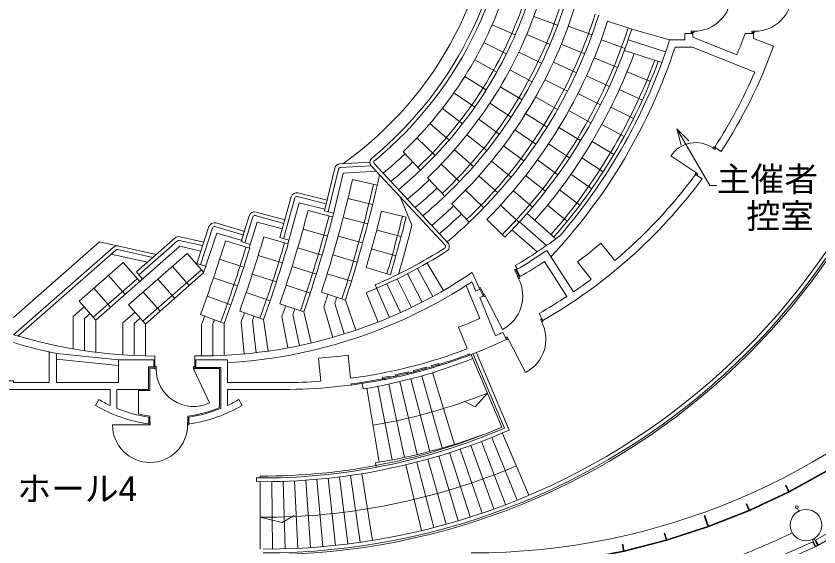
# Model space of a CAD drawing. Units: millimetres, scale not verified. Extents: x -45037 to 38963, y -31304 to 27496.
# Drawn here: x -12315 to 9081, y -19479 to -5327 of the extents above; entities that cross this region are included whole.
import ezdxf
from ezdxf.enums import TextEntityAlignment as Align

# ---------------------------------------------------------------- set-up
doc = ezdxf.new("R2010")
doc.units = ezdxf.units.MM
doc.header["$LTSCALE"] = 300
doc.layers.add('1-0_155', color=7, linetype='Continuous', lineweight=9)
doc.layers.add('1-A', color=7, linetype='Continuous')
doc.styles.add('HG創英角ｺﾞｼｯｸUB', font='')
doc.styles.get('HG創英角ｺﾞｼｯｸUB').set_extended_font_data('HG創英角ｺﾞｼｯｸUB')

msp = doc.modelspace()

# ---------------------------------------------------------------- linework, layer by layer
at = {"layer": '1-0_155'}
for p, q in [((1484.2, -5336), (2117.3, -5570.2)), ((370.3, -5559.8), (989, -5829.9)), ((2401.6, -5593.6), (3036.1, -5823.9)), ((5744.6, -5733.3), (5674.6, -5733.3)), ((5674.6, -5733.3), (5674.6, -5768.3)), ((7295.7, -5768.3), (7295.7, -5733.3)), ((1292.7, -5819.5), (1914.4, -6082.3)), ((3279.9, -5958.1), (3913.6, -6190.5)), ((4995.9, -6280.9), (3996.4, -5958.3)), ((5510.9, -5960.1), (5102.5, -5960.1)), ((5510.9, -5787.9), (5510.9, -5960.1)), ((5719.6, -5787.9), (5510.9, -5787.9)), ((7112.9, -5787.9), (7340.7, -5787.9)), ((754.9, -6331.6), (150.5, -6031.1)), ((2214, -6078.6), (2838.2, -6335.4)), ((5714.6, -6160.1), (5247.8, -6160.1)), ((7369.2, -6826), (5714.6, -6160.1)), ((1688.3, -6584.7), (1079.3, -6293.6)), ((3895.1, -6240.9), (4895.2, -6563.6)), ((-92.6, -6490.8), (496.1, -6821.1)), ((2618.9, -6838.1), (2006, -6555.2)), ((3091.4, -6442.8), (3715.6, -6699.7)), ((844.4, -6757.6), (1439.5, -7076.1)), ((3967.7, -6809.7), (4591.8, -7066.9)), ((213.2, -7297), (-358.3, -6937.8)), ((1778.1, -7022.6), (2378.5, -7331.1)), ((3497.7, -7200.9), (2884, -6919.7)), ((1168.5, -7555.7), (588.6, -7210.3)), ((-93.1, -7758.2), (-645.9, -7370.9)), ((2117.6, -7813.6), (1530.8, -7480)), ((2658.2, -7388.1), (3260.4, -7693.1)), ((4375, -7566.6), (3760.8, -7286.8)), ((875.9, -8022.4), (312.4, -7650.9)), ((-954.8, -7789.3), (-422, -8203.6)), ((3003.9, -8175.6), (2414.2, -7847.2)), ((3536.6, -7756), (4140.2, -8058.1)), ((562.2, -8475.3), (16.3, -8078.3)), ((1264.3, -7926.6), (1836.5, -8284.6)), ((-772.7, -8632.1), (-1284.2, -8191.6)), ((2152.4, -8296.5), (2728.8, -8647.7)), ((3887.6, -8540.6), (3295.4, -8216.6)), ((5295.3, -8331.7), (5411.8, -8766.4)), ((-299, -8491.8), (228.2, -8913.3)), ((1535.9, -8743.3), (979.3, -8361.5)), ((-1633.2, -8577.1), (-1144.3, -9042.5)), ((2435.4, -9108.7), (1873.2, -8735.2)), ((3037.5, -8668.2), (3617.5, -9013.6)), ((-1535.9, -9433.9), (-2001, -8944.7)), ((-125.5, -9335.6), (-632.9, -8890.5)), ((1216.1, -9189), (676.1, -8784)), ((6302.3, -8819.2), (6476.6, -8936.4)), ((355.4, -9193.3), (877.9, -9620.7)), ((2124.2, -9557.9), (1577, -9162.6)), ((3330.2, -9476.4), (2763.3, -9110)), ((-4094.8, -10518.5), (-3821, -9381.2)), ((-3723.8, -9404.6), (-3997.6, -10541.9)), ((-3683.5, -9266.5), (-2880.5, -9221.9)), ((-2853.6, -9320.5), (-3678, -9366.4)), ((-874.5, -11445.6), (-2852.1, -9322.1)), ((-2773, -9260.3), (-793.8, -11385.5)), ((-984.7, -9273.4), (-498.1, -9741.3)), ((521.7, -10037.8), (17.8, -9588.7)), ((1795.6, -9994.5), (1264.3, -9578.1)), ((2473.1, -9541.5), (3026.3, -9928.4)), ((5968.9, -9668.3), (5794.5, -9550.9)), ((-2692, -9835.4), (-3349.7, -9683.6)), ((-1353.6, -9639.9), (-888.9, -10129.5)), ((-4022.7, -10235.7), (-4801.8, -10040.2)), ((-336.3, -9969.6), (148.3, -10439.5)), ((935.6, -9981), (1450.1, -10417.9)), ((2706, -10368.9), (2167.4, -9962.1)), ((-5185.8, -11262.3), (-4886.5, -10172.5)), ((-4826.1, -10137.2), (-4047, -10332.7)), ((-3470.2, -10189.4), (-2814.7, -10350.5)), ((-1767.6, -10903.7), (-2082.8, -10146.1)), ((-706.1, -10335.2), (-241.8, -10825.1)), ((1088.4, -10827.4), (591.3, -10370.7)), ((2369.9, -10797.5), (1846.5, -10371.3)), ((-6312.1, -11339.8), (-6102.2, -10651.5)), ((-6006.5, -10680.7), (-6216.4, -11368.9)), ((-5178.4, -10857.7), (-5945.5, -10647.1)), ((-5919, -10550.7), (-5151.9, -10761.3)), ((-3878.3, -10678.7), (-4531.2, -10507.4)), ((-4094.8, -10518.5), (-3851.8, -10577)), ((-2944.7, -10863.8), (-3597.9, -10693.5)), ((-2575.4, -10528.2), (-1920.4, -10691.2)), ((1304.1, -10587.1), (2073.1, -11261.5)), ((-6990.3, -10842.6), (-6217.6, -11068.8)), ((232.1, -10746.7), (710.9, -11222.5)), ((1823.3, -11441.5), (1103.8, -10810.6)), ((-7500.6, -11922), (-7174.9, -10939.4)), ((-7076.9, -10972.2), (-7402.5, -11954.5)), ((-6246.6, -11167.5), (-7015.2, -10940)), ((-4666.8, -11009.4), (-4016.4, -11190.1)), ((-2051.8, -11204), (-2704.5, -11031.9)), ((898.8, -11029.7), (1567.5, -11616.2)), ((-9109.2, -12149.5), (-8076.6, -11243.1)), ((-8010.6, -11318.3), (-9043.3, -12224.7)), ((-7343.2, -11447.1), (-7966.7, -11307.1)), ((-7944.8, -11209.5), (-7311.6, -11351.7)), ((-6089.2, -11512.3), (-6734.8, -11315.4)), ((-5064.7, -11401.9), (-5712.6, -11212.3)), ((-3732.6, -11195.7), (-3081.9, -11375.3)), ((-12379.9, -13822.8), (-9722.1, -11489.9)), ((-6312.1, -11339.8), (-6073, -11412.7)), ((-4162, -11699.5), (-4809.7, -11509.4)), ((-2840.5, -11533.8), (-2190.2, -11714.8)), ((3639.2, -11843.6), (3271.8, -11381.6)), ((-9656.1, -11565), (-12266.9, -13856.7)), ((-9776.4, -11670.7), (-8810.8, -11887.6)), ((-8671.4, -11765.2), (-9612.1, -11553.8)), ((-5862.3, -11710.3), (-5217.4, -11909.5)), ((-3226.4, -11884.7), (-3874.5, -11696)), ((1825.4, -11574.2), (2537.3, -12681.9)), ((-7500.6, -11922), (-7243.5, -12007.2)), ((-6890.3, -11811.6), (-6247.8, -12018.3)), ((-924.5, -12642.1), (-1357.5, -11910.6)), ((1034.6, -12066.8), (988.6, -11977.9)), ((1765.2, -11869), (2363, -12799.1)), ((2645.6, -11879.5), (3013, -12341.5)), ((-9109.2, -12149.5), (-8944.3, -12337.4)), ((-8935.6, -13460.8), (-7372.4, -12088.7)), ((-7316.9, -12173), (-8869.7, -13535.9)), ((-8142.5, -11999.6), (-7697.3, -12506.8)), ((-4959.8, -12007.2), (-4314.9, -12206.8)), ((-4023.3, -12194.3), (-3378, -12392.1)), ((-2335.7, -12223.7), (-2983.4, -12033.7)), ((-1620.5, -12058.2), (-1205.7, -12800.1)), ((1118.5, -12272.6), (1021.9, -12085.8)), ((-10257.8, -13357.3), (-9085.4, -12328.2)), ((-9410.3, -12746.4), (-9855.5, -12239.1)), ((-8088.1, -12849.9), (-8533.3, -12342.6)), ((-6414.1, -12521.9), (-7053.4, -12305.3)), ((-6019.5, -12206), (-5377.6, -12414.7)), ((-2157, -12333.5), (-1779.3, -13095)), ((-1887.1, -12199.2), (-1490.7, -12951.1)), ((-60.8, -12663.3), (-166.8, -12408.6)), ((-10246.4, -12582.1), (-9801.1, -13089.4)), ((-5117, -12502.9), (-4475.2, -12711.7)), ((-2366.5, -13360.9), (-2746.2, -12490)), ((-2071.3, -13231.6), (-2430.1, -12461)), ((-318.9, -12511.6), (46.1, -13389)), ((-8924.2, -12685.6), (-8478.9, -13192.9)), ((-7224, -12796.6), (-6588.1, -13022.9)), ((-5545.2, -12917.6), (-6184, -12699.3)), ((-2985.1, -12695.4), (-2664.7, -13482.8)), ((41.8, -12831.9), (464.8, -13848.5)), ((156.6, -12806.1), (124.4, -12743.9)), ((156.6, -12806.1), (187.7, -12790)), ((-3569.3, -13801.5), (-3822, -12989.9)), ((-4109.5, -13075.6), (-3876.9, -13893.2)), ((1722.8, -13440.3), (1626.3, -13253.6)), ((-10191.9, -14289.5), (-10191.9, -13432.5)), ((-5918.8, -14300.7), (-6017.9, -13456.5)), ((-5229.8, -13337.7), (-5075.6, -14173.6)), ((-4760.7, -14111.4), (-4935.5, -13279.6)), ((1690.9, -13401.5), (1659.8, -13417.6)), ((1723.1, -13463.7), (1690.9, -13401.5)), ((-7369.7, -14389.1), (-7369.7, -13539.1)), ((-7069.7, -13533.8), (-7069.7, -14384.2)), ((-6316.2, -13487.8), (-6238, -14334.2)), ((-527.9, -13623.2), (-293.5, -14186.6)), ((751.6, -13947.1), (655.1, -13760.5)), ((740.4, -13892.9), (771.5, -13876.9)), ((772.6, -13955.1), (740.4, -13892.9)), ((771.5, -13876.9), (1263, -14827.3)), ((803.7, -13939.1), (772.6, -13955.1)), ((-11415.9, -14281.8), (-11434.1, -14300.1)), ((-220.5, -14362.1), (-232.1, -14334.4)), ((-44.1, -14304), (829, -16364.2)), ((-11234.1, -14471.3), (-9584.1, -14640.1)), ((-9584.1, -14489.3), (-8644.1, -14489.3)), ((-8644.1, -14489.3), (-8644.1, -14679.8)), ((-8619.1, -14735.3), (-8619.1, -14389.3)), ((-7549.1, -14734.5), (-7549.1, -14388.8)), ((-4256.2, -14456.4), (-4195.4, -15053.6)), ((-3398.5, -14982.5), (-3461.3, -14365.4)), ((-183.8, -14358.8), (632.8, -16285.7)), ((698.2, -16312), (-137.2, -14340.7)), ((-8784.1, -14677.8), (-8784.1, -15279.3)), ((-8754.1, -15309.3), (-8754.1, -14708.4)), ((-7549.1, -14734.5), (-7584.1, -14734.5)), ((-6859.5, -14694.9), (-6859.5, -15786.2)), ((-1399.1, -14722.1), (-1390.8, -14751.3)), ((-2361.3, -14989.4), (-2365.4, -14969.7)), ((-2344.1, -14924.6), (-2338, -14953.9)), ((-1881.1, -14849.6), (-1873.8, -14879.1)), ((-1505.6, -14917.8), (-960, -16841.9)), ((-630.2, -16744.5), (-1217.1, -14832.6)), ((-3379.3, -15171.6), (-3383.3, -15131.8)), ((-3069.3, -15265.9), (-3089.4, -15130.6)), ((-1959.6, -17090.9), (-2380.3, -15135.6)), ((-2087.6, -15069.4), (-1625.1, -17015.1)), ((-1292.4, -16932.3), (-1796.5, -14996.9)), ((-9628.8, -15279.3), (-9628.8, -15786.2)), ((-8784.1, -15279.3), (-9628.8, -15279.3)), ((-9054.1, -15309.3), (-8754.1, -15309.3)), ((-9054.1, -15934.9), (-9054.1, -15309.3)), ((-2634.4, -17221), (-2970.7, -15249.4)), ((-2674.7, -15195.7), (-2296.1, -17159.5)), ((-10110.6, -15549.3), (-10197.3, -15707.1)), ((-6377.7, -15549.3), (-6290.9, -15707.1)), ((-8779.1, -16016.6), (-8779.1, -16228.2)), ((-8754.1, -16158.2), (-8754.1, -15989.9)), ((-7734.1, -16158.2), (-7734.1, -15989.9)), ((-7709.1, -16016.6), (-7709.1, -16228.2)), ((-8744.1, -16228.2), (-9744.1, -16228.2)), ((-8744.1, -16158.2), (-8779.1, -16158.2)), ((-8744.1, -16228.2), (-8744.1, -16158.2)), ((649.4, -16453.1), (1347.6, -18100.7)), ((88.6, -16667.3), (729.6, -18349.3)), ((1039.8, -18227.8), (368, -16557.9)), ((-476.6, -16870.9), (102.3, -18575.3)), ((417.1, -18465.1), (-192.9, -16771.7)), ((-1050.2, -17054), (-534.6, -18778.6)), ((-215, -18679.8), (-762.3, -16965)), ((-2733, -17237.5), (-2718.3, -17336.4)), ((-1507.8, -19040.4), (-1926.9, -17289.8)), ((-1632.5, -17216.5), (-1180.9, -18958.9)), ((-856.6, -18871.6), (-1340.3, -17137.8)), ((-3104.2, -17526.4), (-2814.6, -19303)), ((-5906.3, -17638.4), (-5906.3, -17738.4)), ((-5806.3, -17639.1), (-5806.3, -17589.1)), ((-5806.3, -19539.3), (-5806.3, -17739.1)), ((-5502.3, -17732.2), (-5476.7, -19537.5)), ((-5139.7, -19529.6), (-5198.6, -17730.5)), ((-4896.7, -17717.8), (-4804.5, -19515.5)), ((-4470.4, -19495.3), (-4595.7, -17699.6)), ((-4295.6, -17675.9), (-4137.3, -19468.9)), ((-3805.1, -19436.5), (-3996.4, -17646.7)), ((-3698.1, -17612), (-3474, -19398)), ((-3143.8, -19353.5), (-3400.7, -17571.9)), ((8190.8, -17845.8), (8270.7, -18002.6)), ((8286.7, -17994.5), (8206.9, -17837.6)), ((7210.9, -18500.7), (7141, -18339.2)), ((7157.5, -18332), (7227.4, -18493.6)), ((8508.5, -18452.8), (8553.9, -18541.9)), ((8556.5, -18540.5), (8511.1, -18451.4)), ((6121.8, -18931.3), (6020.2, -18649)), ((6037.1, -18642.9), (6138.8, -18925.2)), ((5007.9, -19292.6), (4958.9, -19123.6)), ((4976.1, -19118.6), (5025.2, -19287.6)), ((3873.5, -19583.3), (3835.2, -19411.5)), ((3852.7, -19407.6), (3891.1, -19579.4)), ((8953.6, -19378.1), (8935.3, -19386.3)), ((8943.4, -19404.5), (8961.7, -19396.4)), ((8998.1, -19355.4), (9015.5, -19345.4)), ((9025.5, -19362.7), (9008.1, -19372.7))]:
    msp.add_line(p, q, dxfattribs=at)
for points in [[(5102.5, -5960.1), (4091.6, -5673.8), (3449.2, -5466.5)], [(5674.6, -5768.3), (5744.6, -5768.3), (5744.6, -5733.3)], [(7295.7, -5733.3), (7365.7, -5733.3), (7365.7, -5768.3), (7295.7, -5768.3)], [(5719.6, -5787.9), (5719.6, -5892.6), (6891.2, -6364.1)], [(7340.7, -5787.9), (7340.7, -5923.1), (7870.7, -6133.2)], [(6362, -9846.8), (6170.1, -9846.8), (5295.3, -8331.7), (5613.5, -8649.9)], [(5135.3, -9053.2), (5799.1, -9499.8), (5779.5, -9528.8), (5837.6, -9567.9)], [(-3876.4, -10679.2), (-3595.4, -9512), (-2720.5, -9463.3)], [(5837.6, -9567.9), (5857.1, -9538.8), (5799.1, -9499.8)], [(-4983, -10146), (-5281.8, -11234.2), (-5041.8, -11304.4)], [(-5068.3, -11400.9), (-4767.8, -10306.5), (-4083.5, -10478.2)], [(-6102.1, -11508.3), (-5891.4, -10817.5), (-5218.1, -11002.4)], [(-7316.9, -12173), (-6965, -11111.3), (-6290.4, -11314.2)], [(-12384.1, -13360.8), (-10087.1, -11344.6), (-8578.4, -11683.6)], [(-9019.5, -12403.4), (-9464.7, -11896.1), (-10637.2, -12925.2), (-10191.9, -13432.5), (-7949.9, -11464.6), (-7390.6, -11590.2)], [(-8869.7, -14389.1), (-8869.7, -13535.9), (-9315, -13028.6), (-7751.7, -11656.5), (-7306.5, -12163.8)], [(647, -13678.3), (155.5, -12727.8), (118.9, -12746.8), (29.7, -12574.3), (-160.3, -12163.9)], [(1076, -12330.7), (1043.8, -12268.5), (1080.5, -12249.6), (991.3, -12077.1), (964.7, -12090.9), (1053.8, -12263.4)], [(1074.9, -12252.5), (1107.1, -12314.6), (1076, -12330.7)], [(135.6, -12788.3), (43.1, -12609.6), (-60.8, -12663.3)], [(29.7, -12574.3), (56.4, -12560.5), (145.5, -12733)], [(-4179.2, -12690.4), (-3536.7, -12897.2), (-3264, -13702.3)], [(-4447.4, -14041.6), (-4642.7, -13214.3), (-5281.5, -12996.2)], [(-10501.8, -13079.4), (-10791.9, -13334), (-10791.9, -14200.5)], [(-10491.9, -14244.6), (-10491.9, -13388.6), (-10344.2, -13258.9)], [(-9145.1, -13222.1), (-9469.7, -13507), (-9469.7, -14359.1)], [(-5600.5, -14259.3), (-5720.4, -13417.8), (-6355.8, -13190.1)], [(-9169.7, -14377.6), (-9169.7, -13525.2), (-9005.6, -13381.1)], [(-7402.1, -13285.1), (-6769.7, -13521.1), (-6769.7, -14372.3)], [(1659.8, -13417.6), (1692, -13479.8), (1723.1, -13463.7)], [(-13204.1, -15099.3), (-12584.1, -15099.3), (-12584.1, -15050.1), (-12384.1, -15050.1), (-12384.1, -15099.3), (-11434.1, -15099.3), (-11434.1, -14278), (-11234.1, -14320.6), (-9584.1, -14489.3), (-9584.1, -15099.3), (-11234.1, -15099.3), (-11234.1, -14320.6)], [(-6679.5, -14494.9), (-7524.1, -14494.9), (-7524.1, -14694.9), (-6859.5, -14694.9)], [(-6679.5, -14494.9), (-6679.5, -15099.3), (-5184.1, -15099.3)], [(-8619.1, -14664.5), (-8584.1, -14664.5), (-8584.1, -14734.5), (-8619.1, -14734.5)], [(-7161.5, -15640.8), (-7584.1, -14734.5), (-7584.1, -14664.5), (-7549.1, -14664.5)], [(-6889.5, -15765.9), (-6889.5, -14724.9), (-7549.1, -14724.9)], [(-1716.7, -14808.6), (-1724.3, -14779.5), (-1378.3, -14685.3), (-1370.1, -14714.2)], [(-1399.1, -14722.1), (-1687.7, -14800.7), (-1680.1, -14830.1)], [(-1026.6, -14642.5), (-1044.5, -14585.2), (-1244.8, -14646.4), (-1236.2, -14675.1)], [(-1198.8, -14695.3), (-1207.5, -14666.4), (-1064.3, -14622.6), (-1055.3, -14651.5)], [(-2344.1, -14924.6), (-2549.4, -14966), (-2543.6, -14995.5)], [(-2367.4, -14959.9), (-2514.2, -14989.5), (-2508.4, -15019.1)], [(-2201.6, -14924.6), (-2208.1, -14895.3), (-1859, -14813.6), (-1851.9, -14842.8)], [(-1881.1, -14849.6), (-2172.4, -14917.8), (-2165.8, -14947.4)], [(-9808.8, -15707.8), (-9808.8, -15279.3), (-15584.1, -15279.3)], [(-5184.1, -15279.3), (-6679.5, -15279.3), (-6679.5, -15707.8)], [(-363.2, -15604.4), (-78.6, -15744.5), (247, -15375.5)], [(-7709.1, -16228.2), (-7744.1, -16228.2), (-7744.1, -16158.2), (-7709.1, -16158.2)], [(9304.9, -17434.4), (8278.7, -17998.5), (7219.1, -18497.2), (6130.3, -18928.3), (5016.5, -19290.1), (3882.3, -19581.4), (2732, -19800.8), (1570.2, -19947.6), (401.4, -20021.1), (-770.2, -20030.3), (-13209.1, -20030.3), (-13209.1, -20048.3), (-770.2, -20048.3), (402, -20039.1), (1571.8, -19965.5), (2734.8, -19818.6), (3886.2, -19598.9), (5021.6, -19307.4), (6136.4, -18945.2), (7226.3, -18513.7), (8286.9, -18014.6)], [(8286.9, -18014.6), (9314.1, -17449.9)], [(-4904.1, -18640.3), (-5221.6, -18827), (-5806.3, -18689.1)]]:
    msp.add_lwpolyline(points, dxfattribs=at)
for points in [[(6255.8, -8842.1), (6313.8, -8881.2), (6333.4, -8852.2), (6275.3, -8813.1)], [(9065.5, -19432), (8990.5, -19302.1), (10741.5, -18291.1), (10816.5, -18421)], [(7067.8, -20163), (8915, -19340.6), (8976, -19477.6), (7128.8, -20300)], [(8999, -19467.2), (8908.2, -19289), (8952.7, -19266.3), (9043.5, -19444.5)]]:
    msp.add_lwpolyline(points, close=True, dxfattribs=at)
for centre, radius in [((8492.8, -18418.7), 37.5), ((8736.8, -18897.6), 420)]:
    msp.add_circle(centre, radius, dxfattribs=at)
for centre, radius, start, end in [((-184.1, -1389.3), 18250, 270, 90), ((-9184.1, -1389.3), 9650, 305.33004, 54.66996), ((-9184.1, -1389.3), 10000, 309.39316, 50.60684), ((-9184.1, -1389.3), 10100, 309.50727, 50.55971), ((-5734.1, -1389.3), 18150, 270, 357.31936), ((-5734.1, -1389.3), 18250, 270, 357.33406), ((-5734.1, -1389.3), 18300, 270, 357.34134), ((-5734.1, -1389.3), 18300, 270, 357.34134), ((-9184.1, -1389.3), 10425, 313.55297, 342.13512), ((-9184.1, -1389.3), 11000, 313.55297, 342.13512), ((-9184.1, -1389.3), 11100, 313.55297, 342.13512), ((-9184.1, -1389.3), 11375, 313.50366, 342.31776), ((5744.6, -4733.3), 1000, 270, 0), ((7365.7, -4733.3), 1000, 270, 0), ((-9184.1, -1389.3), 11950, 313.50366, 342.31776), ((-9184.1, -1389.3), 12050, 313.50366, 342.31776), ((-9184.1, -1389.3), 12325, 313.46191, 342.47223), ((-9184.1, -1389.3), 12900, 313.46191, 342.47223), ((-9184.1, -1389.3), 13000, 313.46191, 342.47223), ((-9184.1, -1389.3), 13275, 315.17943, 342.1134), ((-9184.1, -1389.3), 13850, 315.17943, 342.1134), ((-9184.1, -1389.3), 13950, 315.17943, 342.1134), ((-9184.1, -1389.3), 15000, 319.2313, 342.2587), ((-5184.1, -1389.3), 13060, 337.60919, 340.31804), ((-9184.1, -1389.3), 15200, 317.03136, 341.7075), ((-5184.1, -1389.3), 13890, 327.08804, 340.02985), ((-9184.1, -1389.3), 14225, 318.75015, 339.69599), ((-9184.1, -1389.3), 14800, 318.75015, 339.78996), ((-9184.1, -1389.3), 14900, 318.75015, 339.80557), ((-5184.1, -1389.3), 13680, 327.10345, 336.58323), ((5799.1, -9499.8), 800, 55.2227, 146.06473), ((-2730.8, -9227.5), 153.4, 134.15875, 217.9436), ((-2730.8, -9227.5), 53.4, 134.15875, 217.9436), ((-9184.1, -1389.3), 10500, 309.28996, 313.55296), ((-3675.2, -9416.3), 150, 93.18549, 166.464), ((-3675.2, -9416.3), 50, 93.18549, 166.464), ((-9184.1, -1389.3), 10800, 309.39211, 313.55296), ((-39278.4, -1389.3), 37548.7, 342.15277, 347.43153), ((-9184.1, -1389.3), 11100, 309.48872, 313.55297), ((-5184.1, -1389.3), 13680, 310.16393, 323.37248), ((-39278.4, -1389.3), 36873.7, 342.15277, 347.00079), ((-39278.4, -1389.3), 37448.7, 342.15277, 347.00079), ((-9184.1, -1389.3), 11450, 309.59503, 313.50366), ((-5184.1, -1389.3), 13890, 299.81897, 323.41332), ((-4838.3, -10185.7), 150, 75.9141, 164.6437), ((-9184.1, -1389.3), 11750, 309.6811, 313.50366), ((-4838.3, -10185.7), 50, 75.9141, 164.6437), ((-9184.1, -1389.3), 12050, 309.76287, 313.50366), ((-9184.1, -1389.3), 12400, 309.85327, 313.46191), ((-5958.7, -10695.3), 150, 74.6437, 163.03787), ((-5958.7, -10695.3), 50, 74.6437, 163.03787), ((-39278.4, -1389.3), 35923.7, 341.14959, 345.29644), ((-39278.4, -1389.3), 36498.7, 341.14959, 345.29644), ((-39278.4, -1389.3), 36598.7, 341.14959, 345.29644), ((-39278.4, -1389.3), 37823.7, 343.65487, 346.01799), ((-39278.4, -1389.3), 38398.7, 343.65487, 346.01799), ((-39278.4, -1389.3), 38498.7, 343.65487, 346.01799), ((-9184.1, -1389.3), 12700, 309.92678, 313.46191), ((-7032.5, -10986.6), 150, 73.68104, 161.66229), ((-39278.4, -1389.3), 38698.7, 343.77029, 345.76737), ((-9184.1, -1389.3), 13000, 309.9969, 313.46191), ((-7029.4, -10987.9), 50, 73.51001, 161.66229), ((-7977.6, -11355.8), 150, 77.33901, 131.27508), ((-7977.6, -11355.8), 50, 77.33901, 131.27508), ((-39278.4, -1389.3), 34023.7, 339.53513, 343.03787), ((-39278.4, -1389.3), 34973.7, 340.28034, 343.68794), ((-5184, -1454.6), 12200, 300.39445, 307.10577), ((-9623.1, -11602.6), 150, 77.33901, 131.27508), ((-9623.1, -11602.6), 50, 77.33914, 131.27493), ((-39278.4, -1389.3), 34598.7, 339.53513, 343.03787), ((-39278.4, -1389.3), 34698.7, 339.53513, 343.03787), ((-39278.4, -1389.3), 35548.7, 340.28034, 343.68794), ((-39278.4, -1389.3), 35648.7, 340.28034, 343.68794), ((-7434.1, -1389.3), 12050, 292.89491, 302.94176), ((-921.6, -11468.4), 52.3, 320.06174, 25.80563), ((-921.6, -11468.4), 152.3, 312.96235, 33.23154), ((-5184.1, -1389.3), 13090, 306.73727, 310.23947), ((-7434.1, -1389.3), 12150, 291.4798, 302.99411), ((-5184, -1454.6), 12310, 300.27392, 304.70857), ((-5184, -1454.6), 12520, 300.22468, 303.714), ((-7434.1, -1389.3), 13000, 269.49315, 304.02311), ((-7434.1, -1389.3), 13200, 302.52728, 303.40532), ((187.7, -12790), 1000, 297.34036, 27.34036), ((-5184.1, -1389.3), 13680, 304.36285, 306.81282), ((-7434.1, -1389.3), 13200, 273.27749, 302.52276), ((-39756.1, -1598.3), 37448.7, 342.15277, 342.68114), ((-39468.6, -1512.7), 37448.7, 342.15277, 342.42159), ((-5184, -1454.6), 12520, 294.67018, 295.14318), ((-5184.1, -1389.3), 13680, 299.85704, 303.48311), ((-39770.9, -1545), 36498.7, 341.14959, 341.63068), ((-39780.2, -1493), 35548.7, 340.28034, 340.7105), ((-39476.6, -1486.9), 36498.7, 341.14959, 341.39513), ((-39878.4, -1407.3), 34698.7, 339.53513, 339.90939), ((-39578.4, -1402), 34698.7, 339.53513, 339.72799), ((-39481.8, -1461.7), 35548.7, 340.28034, 340.50077), ((-5184.1, -1389.3), 13090, 290.83666, 293.55076), ((803.7, -13939.1), 1000, 297.34036, 27.34036), ((-8584.1, -1389.3), 13000, 253.00383, 269.84574), ((-5184.1, -1389.3), 13680, 294.38902, 295.2673), ((-8584.1, -1389.3), 13200, 253.269, 257.53113), ((-5184.1, -1389.3), 13890, 287.29269, 295.29866), ((-5184.1, -1389.3), 13710, 277.48351, 290.91587), ((-5184.1, -1389.3), 13710, 277.48473, 290.91587), ((-5184.1, -1389.3), 13860, 287.41671, 290.93397), ((-5184.1, -1389.3), 13090, 274.06186, 277.56272), ((-5325, -1448.8), 14000, 279.27205, 291.72365), ((-8529.8, -1390.3), 13290, 268.90335, 269.50698), ((-8529.8, -1390.3), 13320, 269.03489, 269.61592), ((-7584.1, -14734.5), 1000, 180, 295), ((-5184.1, -1389.3), 13890, 284.61189, 285.84871), ((-5184.1, -1389.3), 13890, 285.84872, 286.67366), ((-5184.1, -1389.3), 13860, 285.97273, 286.54964), ((-5184.1, -1389.3), 13890, 286.67366, 287.29269), ((-5184.1, -1389.3), 13890, 281.72572, 282.55066), ((-5184.1, -1389.3), 13860, 281.84974, 282.42664), ((-5184.1, -1389.3), 13890, 282.55066, 283.78748), ((-5184.1, -1389.3), 13890, 283.78748, 284.61189), ((-5184.1, -1389.3), 13860, 283.9115, 284.48787), ((-5184.1, -1389.3), 13890, 270, 281.10669), ((-5184.1, -1389.3), 13710, 270, 274.13851), ((-5184.1, -1389.3), 13860, 277.46541, 280.98267), ((-5184.1, -1389.3), 13890, 281.10669, 281.72572), ((-5325, -1448.8), 15000, 279.68128, 291.80646), ((-8244.1, -12362.3), 3693.3, 239.64474, 244.93495), ((-8244.1, -12362.3), 3693.3, 295.06505, 300.35526), ((-8244.1, -12362.3), 3873.3, 239.71686, 262.06069), ((-8244.1, -12362.3), 3693.3, 247.98122, 261.67108), ((-8244.1, -12362.3), 3663.3, 278.00257, 291.70276), ((-8244.1, -12362.3), 3873.3, 277.93931, 300.28314), ((-8244.1, -12362.3), 3693.3, 278.32892, 292.01878), ((-8244.1, -12362.3), 3663.3, 257.22575, 261.99743), ((-8744.1, -16228.2), 1000, 180, 0), ((-5734.1, -1389.3), 16250, 269.39304, 293.31816), ((-5734.1, -1389.3), 16350, 269.39675, 293.66645), ((-5734.1, -1389.3), 16200, 269.74486, 293.1424), ((-5325, -1448.8), 16000, 279.3232, 290.19974), ((-5734.1, -1389.3), 17300, 269.76108, 292.96556), ((-127.8, -1499.8), 18341, 296.97188, 297.02812), ((-134.8, -1503.1), 18341, 293.37189, 293.42811), ((-184.1, -1389.3), 18341, 289.77189, 289.82811), ((-149.5, -1508.4), 18341, 286.17189, 286.22811), ((-184.1, -1389.3), 19670, 291.14564, 295.77735), ((-157, -1510.3), 18341, 282.57188, 282.62812)]:
    msp.add_arc(centre, radius, start, end, dxfattribs=at)

# ---------------------------------------------------------------- texts
at = {"layer": '1-A', "style": 'HG創英角ｺﾞｼｯｸUB'}
for s, p in [('主催者', (6357.1, -10203.2)), ('控室', (7147.7, -11183.9)), ('ホール4', (-12281.6, -18455.8))]:
    msp.add_text(s, height=659.8, dxfattribs=at).set_placement(p, align=Align.BOTTOM_LEFT)

doc.saveas('drawing.dxf')
